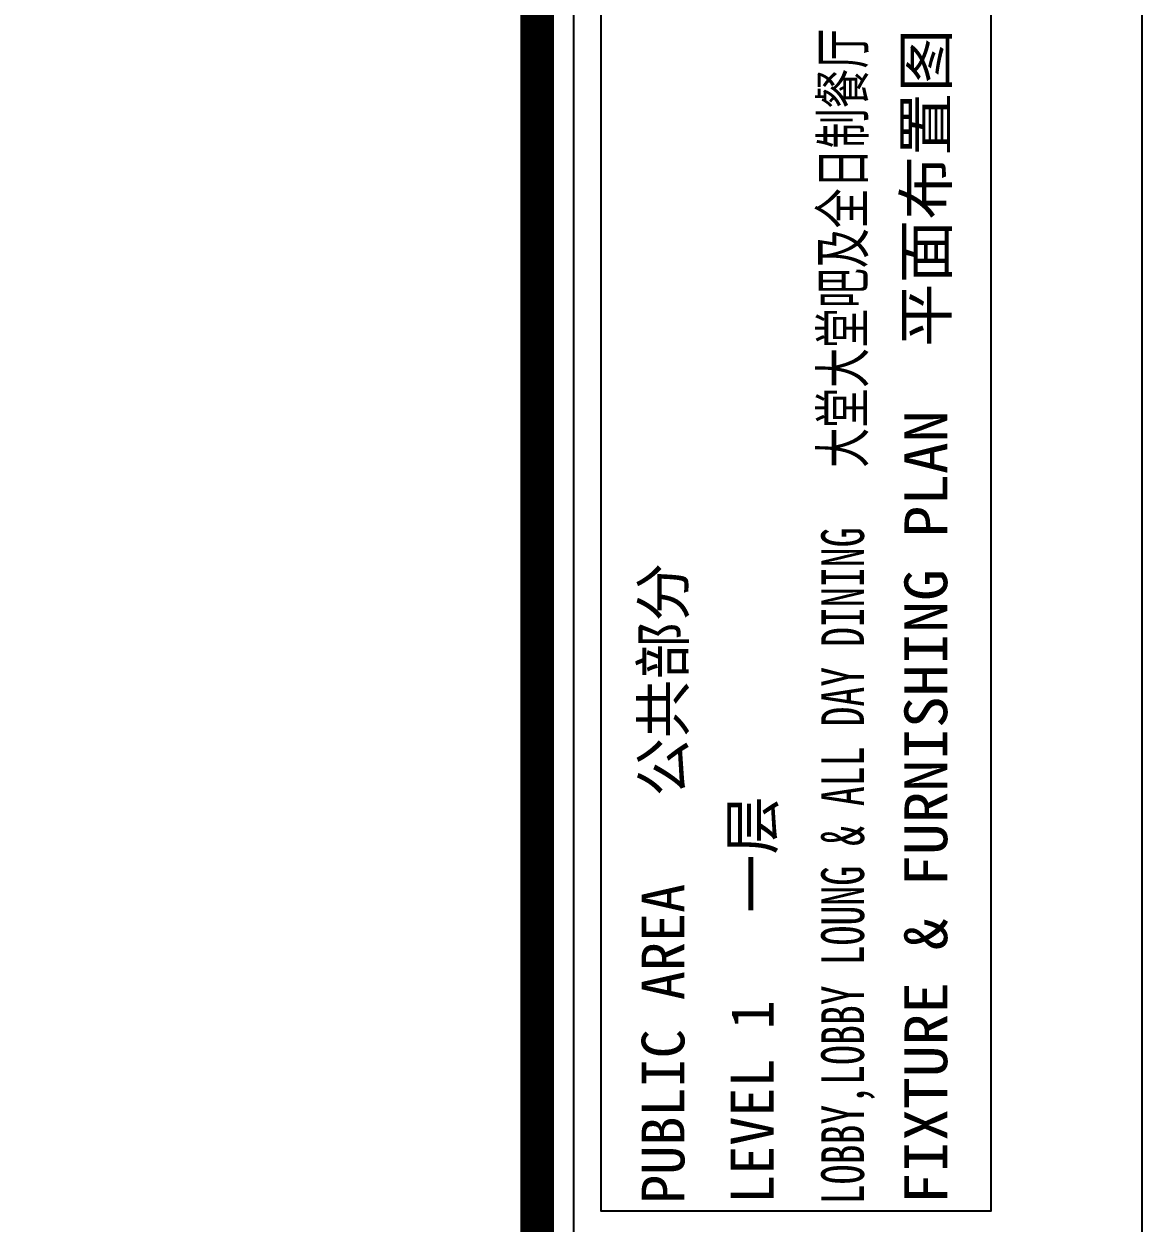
# Model space of a CAD drawing. Header units: millimetres. Extents: x 14385 to 129787, y 107826 to 186798.
# Drawn here: x 86729.9 to 86823.9, y 139389 to 139489.9 of the extents above; entities that cross this region are included whole.
import ezdxf
from ezdxf.enums import TextEntityAlignment as Align

# ---------------------------------------------------------------- set-up
doc = ezdxf.new("R2010")
doc.units = ezdxf.units.MM
doc.header["$LTSCALE"] = 1000
doc.layers.add('IDS-TEXT', color=50, linetype='Continuous')
doc.layers.add('TK', color=1, linetype='Continuous')
doc.styles.add('Arial', font='arial.ttf')
doc.styles.add('黑体', font='simhei.ttf', dxfattribs={"width": 0.8})

# ---------------------------------------------------------------- blocks, each defined once
blk = doc.blocks.new('FSAFDSAFSAD')
at = {"layer": 'TK', "color": 2, "ltscale": 3}
blk.add_line((-283.12, 1552.91), (-283.12, 1215.21), dxfattribs=at)
at = {"layer": 'TK', "color": 255}
blk.add_lwpolyline([(-187.35, 2036.09), (-1376.35, 2036.09), (-1376.35, 1195.09), (-187.35, 1195.09)], close=True, dxfattribs=at)
at = {"layer": 'TK', "color": 8, "ltscale": 3, "const_width": 5.66}
blk.add_lwpolyline([(-289.22, 1552.46), (-289.22, 1215.21)], dxfattribs=at)
at = {"layer": 'TK', "color": 150}
blk.add_lwpolyline([(-278.43, 1552.71), (-212.8, 1552.71), (-212.8, 1346.81), (-278.43, 1346.81)], close=True, dxfattribs=at)
blk = doc.blocks.new('A$C56D03EAD')
at = {"color": 150, "linetype": 'Continuous', "style": '黑体', "width": 1.652174, "flags": 8}
for p, p2 in [((-46.81, 154.55), (-46.81, 352.57)), ((-32.81, 154.55), (-32.81, 352.57))]:
    blk.add_attdef('五层405号套房天花布置图000000000000000', text='', height=7.21, rotation=90, dxfattribs=at).set_placement(p, p2, align=Align.FIT)
at = {"color": 150, "linetype": 'Continuous', "style": '黑体', "flags": 8}
for p in [(-84.27, 154.61), (-69.25, 154.61)]:
    blk.add_attdef('五层405号套房天花布置图', text='', height=7.21, rotation=90, dxfattribs=at).set_placement(p, align=Align.TOP_LEFT)
at = {"color": 150, "style": 'Arial', "flags": 8}
for tag, p in [('1:50', (-69.7, 71.4)), ('2009-11-28', (-47.69, 71.55))]:
    blk.add_attdef(tag, p, '', height=2.88, dxfattribs=at)
blk.add_attdef('RC-405', text='', height=12.01, dxfattribs=at).set_placement((-57.43, 35.11), align=Align.MIDDLE)

msp = doc.modelspace()

# ---------------------------------------------------------------- block references
at = {"layer": 'IDS-TEXT', "color": 150}
ref = msp.add_blockref('A$C56D03EAD', (86823.94, 139313.37), dxfattribs=dict(at, xscale=0.4995794785500038, yscale=0.4995794785500038, zscale=0.4995794785500038))
ref.add_attrib('五层405号套房天花布置图000000000000000', 'LOBBY,LOBBY LOUNG & ALL DAY DINING   大堂大堂吧及全日制餐厅', dxfattribs={"layer": '0', "color": 150, "linetype": 'Continuous', "height": 3.6, "rotation": 90, "style": '黑体', "width": 0.644068, "flags": 8}).set_placement((86800.55, 139390.58), (86800.55, 139489.5), align=Align.FIT)
ref.add_attrib('五层405号套房天花布置图000000000000000', 'FIXTURE & FURNISHING PLAN  平面布置图', dxfattribs={"layer": '0', "color": 150, "linetype": 'Continuous', "height": 3.6, "rotation": 90, "style": '黑体', "width": 1.027027, "flags": 8}).set_placement((86807.55, 139390.58), (86807.55, 139489.5), align=Align.FIT)
ref.add_attrib('五层405号套房天花布置图', 'LEVEL 1   一层', dxfattribs={"layer": '0', "color": 150, "linetype": 'Continuous', "height": 3.6, "rotation": 90, "style": '黑体', "flags": 8}).set_placement((86789.34, 139390.61), align=Align.TOP_LEFT)
ref.add_attrib('五层405号套房天花布置图', 'PUBLIC AREA   公共部分', dxfattribs={"layer": '0', "color": 150, "linetype": 'Continuous', "height": 3.6, "rotation": 90, "style": '黑体', "flags": 8}).set_placement((86781.84, 139390.61), align=Align.TOP_LEFT)
at = {"layer": 'TK', "xscale": 0.4995794785500038, "yscale": 0.4995794785500038, "zscale": 0.4995794785500038}
msp.add_blockref('FSAFDSAFSAD', (86917.54, 138717.16), dxfattribs=at)

doc.saveas('drawing.dxf')
